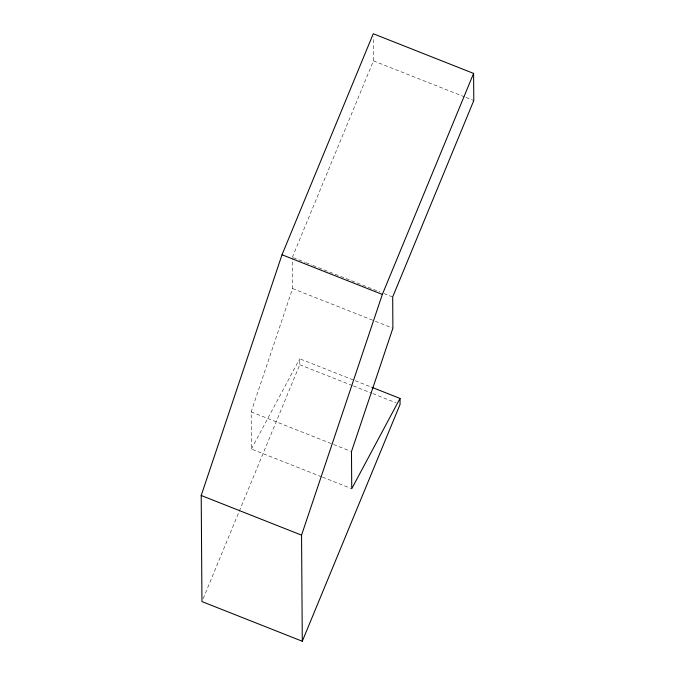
<?xml version="1.0" encoding="UTF-8"?>
<svg xmlns="http://www.w3.org/2000/svg" width="675" height="675" viewBox="0 0 675 675"><rect width="100%" height="100%" fill="white"/><g stroke="black" fill="none" stroke-linecap="round" stroke-linejoin="round"><path stroke-width="0.51" stroke-dasharray="3.38 2.53" d="M321.545 476.769L251.404 449.035L251.151 411.91L292.562 288.546L292.351 258.356M292.343 257.318L373.452 60.86L373.283 36.88M203.158 598.658L299.742 364.736L299.7 358.771L354.248 380.337M251.404 449.035L299.7 358.771M373.452 60.86L465.024 97.065M465.995 97.445L473.791 100.533M293.313 257.698L305.007 262.322M305.977 262.71L311.825 265.013M312.795 265.402L317.672 267.325M318.642 267.713L380.017 291.98M383.906 293.515L392.681 296.983M292.562 288.546L374.389 320.895M375.359 321.283L392.892 328.219M355.227 380.725L370.811 386.885M299.742 364.736L352.342 385.535M353.32 385.914L371.824 393.23M372.802 393.618L396.183 402.865M251.151 411.91L350.511 451.195M322.523 477.149L351.743 488.708"/><path stroke-width="1.01" d="M400.03 398.436L400.073 404.401L302.29 641.25L201.952 601.577L201.209 495.475L282.015 254.762L373.267 33.75L473.597 73.423L473.791 100.533L392.681 296.983L392.892 328.219L351.481 451.583L351.743 488.708L400.03 398.436L371.782 387.273M302.29 641.25L301.548 535.148L382.345 294.427L473.597 73.423M282.015 254.762L382.345 294.427M201.209 495.475L301.548 535.148"/></g></svg>
